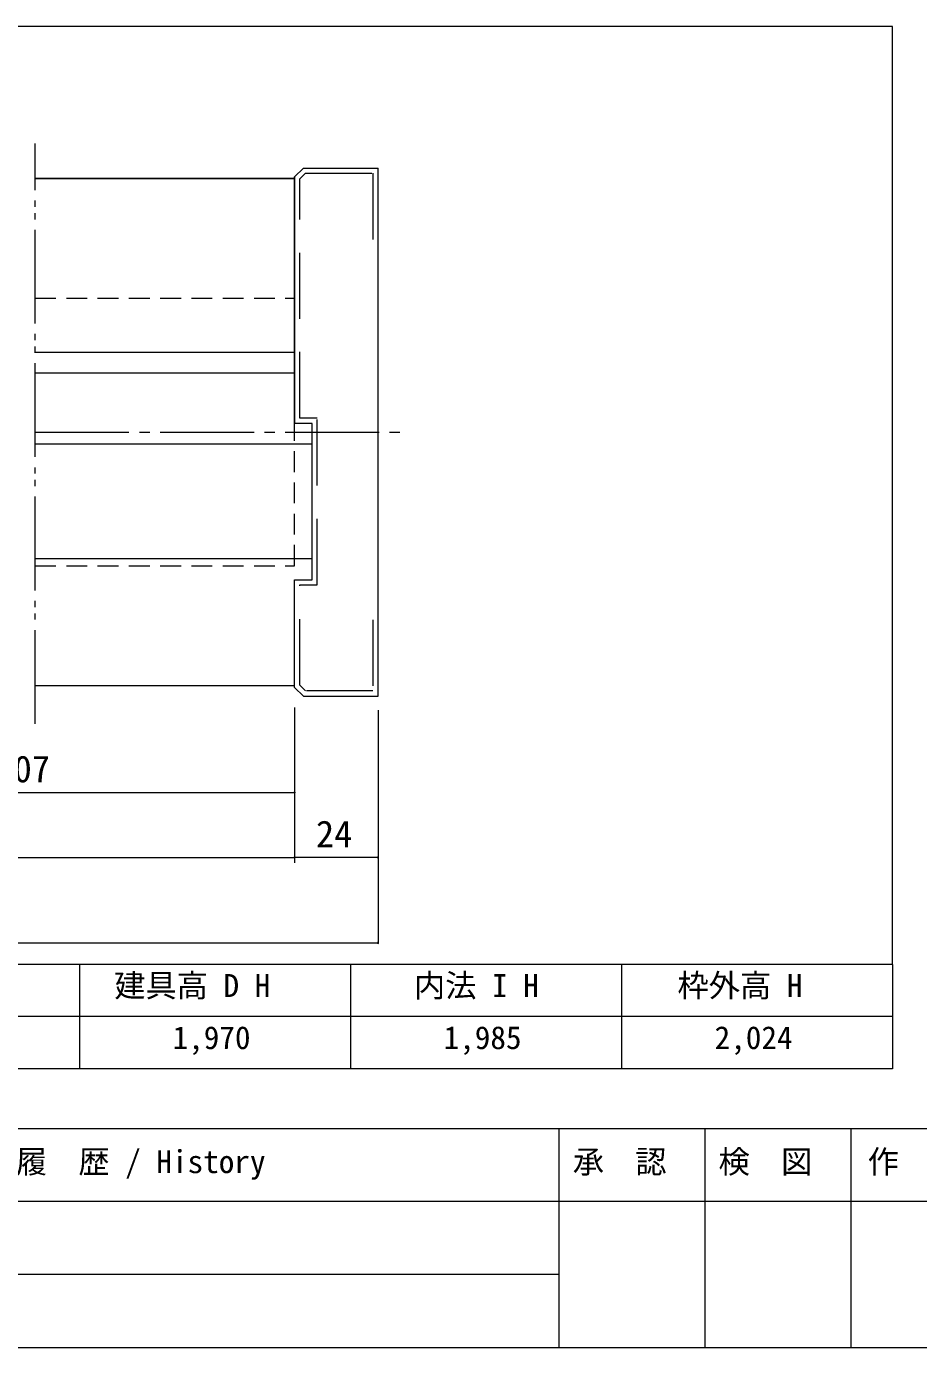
# Model space of a CAD drawing. Units: millimetres on the paper, enlarged 10 times, with parts at other scales. Extents: x -2000 to 2000, y -1385 to 1385.
# Drawn here: x -451 to 405, y -1385 to -118 of the extents above; entities that cross this region are included whole.
import ezdxf
from ezdxf.enums import TextEntityAlignment as Align

# ---------------------------------------------------------------- set-up
doc = ezdxf.new("R2010")
doc.units = ezdxf.units.MM
doc.header["$LTSCALE"] = 10
for name, pattern in [('CHAIN2', [12, 9, -1, 1, -1]), ('DOUBLE_CHAIN2', [12.8, 9, -1, 0.6, -0.6, 0.6, -1]), ('USER2', [9.525, 6.35, -3.175]), ('USER9', [3, 2, -1])]:
    doc.linetypes.add(name, pattern=pattern)
doc.layers.add('1-1_0', color=7, linetype='Continuous', lineweight=20)
doc.layers.add('2-0_18', color=7, linetype='Continuous', lineweight=18)
doc.styles.add('ＭＳ ゴシック', font='')
doc.styles.get('ＭＳ ゴシック').set_extended_font_data('MS Gothic')

msp = doc.modelspace()

# ---------------------------------------------------------------- linework, layer by layer
at = {"layer": '1-1_0'}
for p, q in [((380, -117.5), (-1950, -117.5)), ((380, -117.5), (-1950, -117.5)), ((380, -117.5), (-1950, -117.5)), ((380, -117.5), (-1950, -117.5)), ((380, -1017.5), (380, -117.5)), ((380, -1017.5), (380, -117.5)), ((380, -1017.5), (-1950, -1017.5)), ((380, -1017.5), (-1950, -1017.5)), ((380, -1017.5), (-1950, -1017.5)), ((-400, -1017.5), (-400, -1117.5)), ((-140, -1017.5), (-140, -1117.5)), ((120, -1017.5), (120, -1117.5)), ((380, -1017.5), (380, -1117.5)), ((380, -1067.5), (-1950, -1067.5)), ((380, -1117.5), (-1950, -1117.5)), ((2000, -1175), (-2000, -1175)), ((2000, -1175), (-2000, -1175)), ((60, -1175), (60, -1385)), ((200, -1175), (200, -1385)), ((340, -1175), (340, -1385)), ((2000, -1245), (-1190, -1245)), ((2000, -1245), (-1190, -1245)), ((60, -1315), (-1190, -1315)), ((-2000, -1385), (2000, -1385)), ((-2000, -1385), (2000, -1385))]:
    msp.add_line(p, q, dxfattribs=at)
at = {"layer": '2-0_18', "linetype": 'DOUBLE_CHAIN2', "lineweight": 20}
msp.add_line((-442.54, -786.58), (-442.54, -229.8), dxfattribs=at)
at = {"layer": '2-0_18', "lineweight": 20}
for p, q in [((-193.55, -261.67), (-185.22, -253.33)), ((-193.55, -261.67), (-185.22, -253.33)), ((-185.22, -253.33), (-113.55, -253.33)), ((-113.55, -760), (-113.55, -253.33)), ((-442.54, -263.33), (-193.55, -263.33)), ((-193.55, -263.33), (-442.54, -263.33)), ((-193.55, -261.67), (-193.55, -498.33)), ((-193.55, -498.33), (-193.55, -261.67)), ((-442.54, -430), (-193.55, -430)), ((-442.54, -450), (-193.55, -450)), ((-176.89, -498.33), (-193.55, -498.33)), ((-176.89, -628.33), (-176.89, -498.33)), ((-176.89, -518.33), (-442.54, -518.33)), ((-176.89, -628.33), (-442.54, -628.33)), ((-193.55, -751.67), (-193.55, -648.33)), ((-193.55, -750), (-442.54, -750)), ((-193.55, -751.67), (-185.22, -760)), ((-185.22, -760), (-156.89, -760)), ((-156.89, -760), (-125.89, -760)), ((-125.89, -760), (-113.55, -760))]:
    msp.add_line(p, q, dxfattribs=at)
at = {"layer": '2-0_18', "linetype": 'USER9'}
for p, q in [((-442.54, -378.33), (-193.55, -378.33)), ((-193.55, -635), (-193.55, -498.33)), ((-442.54, -635), (-193.55, -635))]:
    msp.add_line(p, q, dxfattribs=at)
at = {"layer": '2-0_18', "color": 4, "linetype": 'CHAIN2', "lineweight": 9}
msp.add_line((-442.54, -506.68), (-89.63, -506.68), dxfattribs=at)
at = {"layer": '2-0_18', "color": 4, "lineweight": 9}
for p, q in [((-193.55, -770.95), (-193.55, -919.91)), ((-193.55, -770.95), (-193.55, -919.91)), ((-113.56, -773.4), (-113.56, -996.8)), ((-707.16, -852.44), (-193.55, -852.44)), ((-1446.8, -914.79), (-193.55, -914.79)), ((-113.55, -914.79), (-193.55, -914.79)), ((-1526.8, -996.8), (-113.56, -996.8))]:
    msp.add_line(p, q, dxfattribs=at)
at = {"layer": '2-0_18', "linetype": 'USER2', "lineweight": 20}
msp.add_lwpolyline([(-118.55, -686.67), (-118.55, -755), (-183.15, -755), (-188.55, -749.6), (-188.55, -653.33), (-171.89, -653.33), (-171.89, -493.33), (-188.55, -493.33), (-188.55, -263.74), (-183.15, -258.33), (-118.55, -258.33), (-118.55, -326.67)], dxfattribs=at)
at = {"layer": '2-0_18', "lineweight": 20}
msp.add_lwpolyline([(-193.55, -648.33), (-176.89, -648.33), (-176.89, -628.33)], dxfattribs=at)
at = {"layer": '2-0_18', "color": 4, "lineweight": 9}
for centre, start, end in [((-193.55, -852.44), 0, 180), ((-193.55, -852.44), 180, 0), ((-193.55, -914.79), 0, 180), ((-193.55, -914.79), 0, 180), ((-193.55, -914.79), 180, 0), ((-193.55, -914.79), 180, 0), ((-113.55, -914.79), 0, 180), ((-113.55, -914.79), 180, 0), ((-113.55, -996.8), 0, 180), ((-113.55, -996.8), 180, 0)]:
    msp.add_arc(centre, 0.521, start, end, dxfattribs=at)

# ---------------------------------------------------------------- texts
at = {"layer": '1-1_0', "style": 'ＭＳ ゴシック'}
for s, p in [('建具高 D H', (-366.7, -1055.24)), ('内法 I H', (-79.13, -1055.24)), ('枠外高 H', (173.69, -1055.24)), ('1,970', (-310.67, -1105.25)), ('1,985', (-50.67, -1105.24)), ('2,024', (209.33, -1105.25)), ('改\u3000定\u3000履\u3000歴 / History', (-581.02, -1224.21)), ('承\u3000認', (73.24, -1224.21)), ('検\u3000図', (213.1, -1224.21)), ('作\u3000成', (356.17, -1224.21))]:
    msp.add_text(s, height=21.99, dxfattribs=at).set_placement(p, align=Align.BOTTOM_LEFT)
at = {"layer": '2-0_18', "style": 'ＭＳ ゴシック'}
for s, p in [('807', (-480.58, -850.36)), ('24', (-173.11, -912.71))]:
    msp.add_text(s, height=25.66, dxfattribs=at).set_placement(p, align=Align.BOTTOM_LEFT)

doc.saveas('drawing.dxf')
